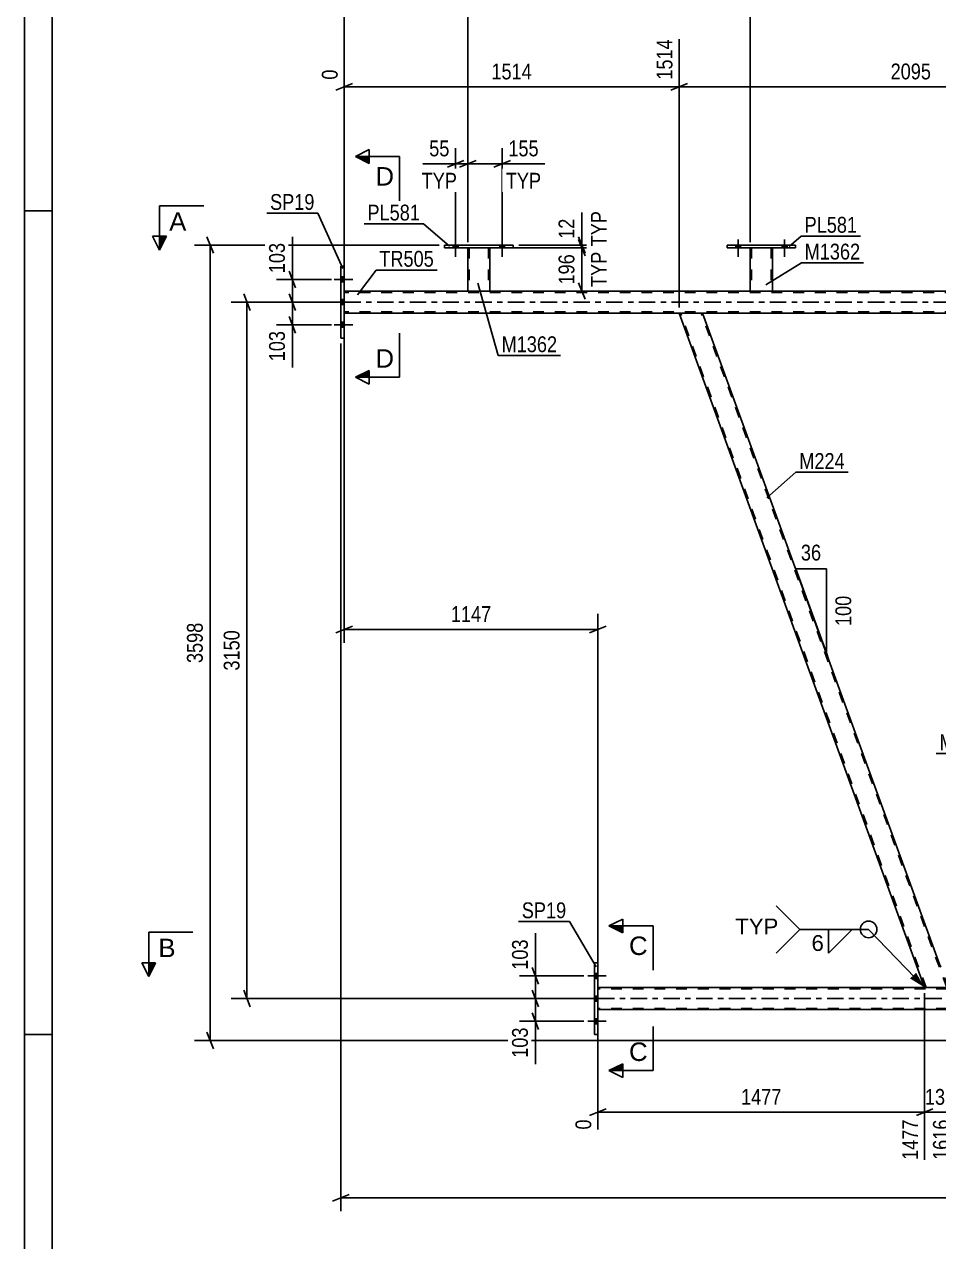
# Model space of a CAD drawing. Header units: millimetres. Extents: x 0 to 841, y 0 to 594.
# Drawn here: x 0 to 165.3, y 260.5 to 480.8 of the extents above; entities that cross this region are included whole.
import ezdxf

# ---------------------------------------------------------------- set-up
doc = ezdxf.new("R2010")
doc.units = ezdxf.units.MM
doc.linetypes.add('DXK_LINE_DOT2', pattern=[3.9198, 1.9599, -1.9599])
doc.linetypes.add('DXK_LINE_DOT3', pattern=[5.9187, 2.979, -0.9799, 0.9799, -0.9799])
doc.styles.add('Arial', font='ARIAL.TTF', dxfattribs={"height": 0.2})
doc.styles.add('Arial Narrow', font='ARIALN.TTF', dxfattribs={"height": 0.2})

# ---------------------------------------------------------------- blocks, each defined once
blk = doc.blocks.new('Unknown-122573795-1133')
at = {"color": 5, "linetype": 'Continuous'}
for p, q in [((0, 594), (0, 0)), ((5, 589), (5, 5)), ((5, 447), (0, 447)), ((5, 298), (0, 298))]:
    blk.add_line(p, q, dxfattribs=at)
blk = doc.blocks.new('Part-122573795-3273 - 3241')
at = {"color": 2, "linetype": 'Continuous'}
for p, q in [((57.21, 424.01), (57.21, 437.01)), ((57.21, 437.01), (57.85, 437.01)), ((57.85, 437.01), (57.85, 424.01)), ((57.85, 424.01), (57.21, 424.01))]:
    blk.add_line(p, q, dxfattribs=at)
blk = doc.blocks.new('Part-122573795-3472 - 3241')
at = {"color": 2, "linetype": 'Continuous'}
for p, q in [((162.8, 306.51), (118.39, 428.51)), ((122.14, 428.51), (118.39, 428.51)), ((122.65, 428.51), (122.14, 428.51)), ((165.51, 310.76), (122.65, 428.51)), ((166.54, 306.51), (162.8, 306.51)), ((167.01, 306.51), (166.54, 306.51)), ((167.05, 306.51), (167.01, 306.51))]:
    blk.add_line(p, q, dxfattribs=at)
at = {"color": 7, "linetype": 'DXK_LINE_DOT2'}
for p, q in [((163.05, 306.51), (118.65, 428.51)), ((166.8, 306.51), (122.39, 428.51)), ((167.05, 306.51), (165.51, 310.76)), ((166.54, 306.51), (166.9, 306.51))]:
    blk.add_line(p, q, dxfattribs=at)
blk = doc.blocks.new('Part-122573795-3488 - 3241')
at = {"color": 2, "linetype": 'Continuous'}
for p, q in [((57.85, 432.51), (756.39, 432.51)), ((118.39, 428.51), (57.85, 428.51)), ((202.21, 428.51), (122.65, 428.51))]:
    blk.add_line(p, q, dxfattribs=at)
at = {"color": 7, "linetype": 'DXK_LINE_DOT2'}
for p, q in [((57.85, 428.51), (57.85, 432.51)), ((756.39, 432.27), (57.85, 432.27)), ((756.39, 428.75), (57.85, 428.75)), ((122.65, 428.51), (118.39, 428.51))]:
    blk.add_line(p, q, dxfattribs=at)
at = {"color": 7, "linetype": 'DXK_LINE_DOT3'}
blk.add_line((57.85, 430.51), (756.39, 430.51), dxfattribs=at)
blk = doc.blocks.new('Part-122573795-3504 - 3241')
at = {"color": 2, "linetype": 'Continuous'}
for p, q in [((103.07, 298.01), (103.07, 311.01)), ((103.07, 311.01), (103.71, 311.01)), ((103.71, 311.01), (103.71, 298.01)), ((103.71, 298.01), (103.07, 298.01))]:
    blk.add_line(p, q, dxfattribs=at)
blk = doc.blocks.new('Part-122573795-3509 - 3241')
at = {"color": 2, "linetype": 'Continuous'}
for p, q in [((162.8, 306.51), (103.71, 306.51)), ((243.2, 302.51), (103.71, 302.51))]:
    blk.add_line(p, q, dxfattribs=at)
at = {"color": 7, "linetype": 'DXK_LINE_DOT2'}
for p, q in [((103.71, 302.51), (103.71, 306.51)), ((778.35, 306.27), (103.71, 306.27)), ((168.37, 306.51), (162.8, 306.51)), ((778.35, 302.75), (103.71, 302.75))]:
    blk.add_line(p, q, dxfattribs=at)
at = {"color": 7, "linetype": 'DXK_LINE_DOT3'}
blk.add_line((103.71, 304.51), (778.35, 304.51), dxfattribs=at)
blk = doc.blocks.new('Bolt-122573795-3533 - 3241')
at = {"linetype": 'Continuous'}
for points in [[(57.85, 434.17), (57.85, 435.05), (57.21, 435.05), (57.21, 434.17)], [(57.85, 434.17), (57.85, 435.05), (57.21, 435.05), (57.21, 434.17)], [(57.85, 434.17), (57.85, 435.05), (57.21, 435.05), (57.21, 434.17)], [(57.85, 430.07), (57.85, 430.95), (57.21, 430.95), (57.21, 430.07)], [(57.85, 430.07), (57.85, 430.95), (57.21, 430.95), (57.21, 430.07)], [(57.85, 425.97), (57.85, 426.85), (57.21, 426.85), (57.21, 425.97)], [(57.85, 425.97), (57.85, 426.85), (57.21, 426.85), (57.21, 425.97)], [(57.85, 425.97), (57.85, 426.85), (57.21, 426.85), (57.21, 425.97)]]:
    blk.add_hatch(color=1, dxfattribs=at).paths.add_polyline_path(points)
at = {"color": 1, "linetype": 'Continuous'}
for p, q in [((56.05, 434.61), (59.37, 434.61)), ((56.05, 434.61), (59.37, 434.61)), ((56.05, 434.61), (59.37, 434.61)), ((57.21, 435.05), (57.85, 435.05)), ((57.21, 435.05), (57.85, 435.05)), ((57.21, 435.05), (57.85, 435.05)), ((57.21, 434.17), (57.85, 434.17)), ((57.21, 434.17), (57.85, 434.17)), ((57.21, 434.17), (57.85, 434.17)), ((56.05, 430.51), (59.37, 430.51)), ((56.05, 430.51), (59.37, 430.51)), ((57.21, 430.95), (57.85, 430.95)), ((57.21, 430.95), (57.85, 430.95)), ((57.21, 430.07), (57.85, 430.07)), ((57.21, 430.07), (57.85, 430.07)), ((56.05, 426.41), (59.37, 426.41)), ((56.05, 426.41), (59.37, 426.41)), ((56.05, 426.41), (59.37, 426.41)), ((57.21, 426.85), (57.85, 426.85)), ((57.21, 426.85), (57.85, 426.85)), ((57.21, 426.85), (57.85, 426.85)), ((57.21, 425.97), (57.85, 425.97)), ((57.21, 425.97), (57.85, 425.97)), ((57.21, 425.97), (57.85, 425.97))]:
    blk.add_line(p, q, dxfattribs=at)
blk = doc.blocks.new('Bolt-122573795-3534 - 3241')
at = {"linetype": 'Continuous'}
for points in [[(103.71, 308.17), (103.71, 309.05), (103.07, 309.05), (103.07, 308.17)], [(103.71, 308.17), (103.71, 309.05), (103.07, 309.05), (103.07, 308.17)], [(103.71, 308.17), (103.71, 309.05), (103.07, 309.05), (103.07, 308.17)], [(103.71, 304.07), (103.71, 304.95), (103.07, 304.95), (103.07, 304.07)], [(103.71, 304.07), (103.71, 304.95), (103.07, 304.95), (103.07, 304.07)], [(103.71, 299.97), (103.71, 300.85), (103.07, 300.85), (103.07, 299.97)], [(103.71, 299.97), (103.71, 300.85), (103.07, 300.85), (103.07, 299.97)], [(103.71, 299.97), (103.71, 300.85), (103.07, 300.85), (103.07, 299.97)]]:
    blk.add_hatch(color=1, dxfattribs=at).paths.add_polyline_path(points)
at = {"color": 1, "linetype": 'Continuous'}
for p, q in [((101.91, 308.61), (105.23, 308.61)), ((101.91, 308.61), (105.23, 308.61)), ((101.91, 308.61), (105.23, 308.61)), ((103.07, 309.05), (103.71, 309.05)), ((103.07, 309.05), (103.71, 309.05)), ((103.07, 309.05), (103.71, 309.05)), ((103.07, 308.17), (103.71, 308.17)), ((103.07, 308.17), (103.71, 308.17)), ((103.07, 308.17), (103.71, 308.17)), ((101.91, 304.51), (105.23, 304.51)), ((101.91, 304.51), (105.23, 304.51)), ((103.07, 304.95), (103.71, 304.95)), ((103.07, 304.95), (103.71, 304.95)), ((103.07, 304.07), (103.71, 304.07)), ((103.07, 304.07), (103.71, 304.07)), ((101.91, 300.41), (105.23, 300.41)), ((101.91, 300.41), (105.23, 300.41)), ((101.91, 300.41), (105.23, 300.41)), ((103.07, 300.85), (103.71, 300.85)), ((103.07, 300.85), (103.71, 300.85)), ((103.07, 300.85), (103.71, 300.85)), ((103.07, 299.97), (103.71, 299.97)), ((103.07, 299.97), (103.71, 299.97)), ((103.07, 299.97), (103.71, 299.97))]:
    blk.add_line(p, q, dxfattribs=at)
blk = doc.blocks.new('Bolt-122573795-3709 - 3241')
at = {"linetype": 'Continuous'}
for points in [[(128.63, 440.35), (129.51, 440.35), (129.51, 440.83), (128.63, 440.83)], [(137.03, 440.35), (137.91, 440.35), (137.91, 440.83), (137.03, 440.83)]]:
    blk.add_hatch(color=1, dxfattribs=at).paths.add_polyline_path(points)
at = {"color": 1, "linetype": 'Continuous'}
for p, q in [((128.63, 440.83), (128.63, 440.35)), ((129.07, 441.83), (129.07, 438.71)), ((129.51, 440.83), (129.51, 440.35)), ((137.03, 440.83), (137.03, 440.35)), ((137.47, 441.83), (137.47, 438.71)), ((137.91, 440.83), (137.91, 440.35))]:
    blk.add_line(p, q, dxfattribs=at)
blk = doc.blocks.new('Part-122573795-3691 - 3241')
at = {"color": 2, "linetype": 'Continuous'}
for p, q in [((80.19, 440.35), (80.19, 432.51)), ((84.19, 440.35), (84.19, 432.51)), ((84.15, 432.51), (80.19, 432.51)), ((84.19, 432.51), (84.15, 432.51))]:
    blk.add_line(p, q, dxfattribs=at)
at = {"color": 7, "linetype": 'DXK_LINE_DOT2'}
for p, q in [((80.19, 440.35), (84.19, 440.35)), ((80.19, 440.35), (80.19, 440.35)), ((80.19, 440.35), (80.19, 440.35)), ((80.43, 440.35), (80.43, 432.51)), ((83.95, 440.35), (83.95, 432.51)), ((84.19, 440.35), (84.19, 440.35)), ((84.19, 440.35), (84.19, 440.35)), ((83.88, 432.51), (83.89, 432.51)), ((83.89, 432.51), (83.93, 432.51)), ((83.93, 432.51), (83.95, 432.51))]:
    blk.add_line(p, q, dxfattribs=at)
blk = doc.blocks.new('Part-122573795-3652 - 3241')
at = {"color": 2, "linetype": 'Continuous'}
for p, q in [((131.27, 440.35), (131.27, 432.51)), ((135.27, 440.35), (135.27, 432.51)), ((135.23, 432.51), (131.27, 432.51)), ((135.27, 432.51), (135.23, 432.51))]:
    blk.add_line(p, q, dxfattribs=at)
at = {"color": 7, "linetype": 'DXK_LINE_DOT2'}
for p, q in [((131.27, 440.35), (135.27, 440.35)), ((131.27, 440.35), (131.27, 440.35)), ((131.27, 440.35), (131.27, 440.35)), ((131.51, 440.35), (131.51, 432.51)), ((135.03, 440.35), (135.03, 432.51)), ((135.27, 440.35), (135.27, 440.35)), ((135.27, 440.35), (135.27, 440.35)), ((134.96, 432.51), (134.97, 432.51)), ((134.97, 432.51), (135.01, 432.51)), ((135.01, 432.51), (135.03, 432.51))]:
    blk.add_line(p, q, dxfattribs=at)
blk = doc.blocks.new('Bolt-122573795-3678 - 3241')
at = {"linetype": 'Continuous'}
for points in [[(77.55, 440.35), (78.43, 440.35), (78.43, 440.83), (77.55, 440.83)], [(85.95, 440.35), (86.83, 440.35), (86.83, 440.83), (85.95, 440.83)]]:
    blk.add_hatch(color=1, dxfattribs=at).paths.add_polyline_path(points)
at = {"color": 1, "linetype": 'Continuous'}
for p, q in [((77.55, 440.83), (77.55, 440.35)), ((77.99, 441.83), (77.99, 438.71)), ((78.43, 440.83), (78.43, 440.35)), ((85.95, 440.83), (85.95, 440.35)), ((86.39, 441.83), (86.39, 438.71)), ((86.83, 440.83), (86.83, 440.35))]:
    blk.add_line(p, q, dxfattribs=at)
blk = doc.blocks.new('Part-122573795-3686 - 3241')
at = {"color": 2, "linetype": 'Continuous'}
for p, q in [((75.99, 440.35), (75.99, 440.83)), ((75.99, 440.83), (75.99, 440.83)), ((75.99, 440.83), (88.39, 440.83)), ((88.39, 440.83), (88.39, 440.35)), ((75.99, 440.35), (75.99, 440.35)), ((75.99, 440.35), (88.39, 440.35))]:
    blk.add_line(p, q, dxfattribs=at)
at = {"color": 7, "linetype": 'DXK_LINE_DOT2'}
for p, q in [((75.99, 440.83), (75.99, 440.35)), ((75.99, 440.83), (75.99, 440.83)), ((88.39, 440.83), (88.39, 440.35)), ((75.99, 440.35), (75.99, 440.35))]:
    blk.add_line(p, q, dxfattribs=at)
blk = doc.blocks.new('Part-122573795-3696 - 3241')
at = {"color": 2, "linetype": 'Continuous'}
for p, q in [((127.07, 440.35), (127.07, 440.83)), ((127.07, 440.83), (127.07, 440.83)), ((127.07, 440.83), (139.47, 440.83)), ((139.47, 440.83), (139.47, 440.35)), ((127.07, 440.35), (127.07, 440.35)), ((127.07, 440.35), (139.47, 440.35))]:
    blk.add_line(p, q, dxfattribs=at)
at = {"color": 7, "linetype": 'DXK_LINE_DOT2'}
for p, q in [((127.07, 440.83), (127.07, 440.35)), ((127.07, 440.83), (127.07, 440.83)), ((139.47, 440.83), (139.47, 440.35)), ((127.07, 440.35), (127.07, 440.35))]:
    blk.add_line(p, q, dxfattribs=at)
blk = doc.blocks.new('Bolt-122573795-3707 - 3241')
at = {"linetype": 'Continuous'}
for points in [[(77.55, 440.35), (78.43, 440.35), (78.43, 440.83), (77.55, 440.83)], [(85.95, 440.35), (86.83, 440.35), (86.83, 440.83), (85.95, 440.83)]]:
    blk.add_hatch(color=1, dxfattribs=at).paths.add_polyline_path(points)
at = {"color": 1, "linetype": 'Continuous'}
for p, q in [((77.55, 440.83), (77.55, 440.35)), ((77.99, 441.83), (77.99, 438.71)), ((78.43, 440.83), (78.43, 440.35)), ((85.95, 440.83), (85.95, 440.35)), ((86.39, 441.83), (86.39, 438.71)), ((86.83, 440.83), (86.83, 440.35))]:
    blk.add_line(p, q, dxfattribs=at)
blk = doc.blocks.new('Bolt-122573795-3708 - 3241')
at = {"linetype": 'Continuous'}
for points in [[(128.63, 440.35), (129.51, 440.35), (129.51, 440.83), (128.63, 440.83)], [(137.03, 440.35), (137.91, 440.35), (137.91, 440.83), (137.03, 440.83)]]:
    blk.add_hatch(color=1, dxfattribs=at).paths.add_polyline_path(points)
at = {"color": 1, "linetype": 'Continuous'}
for p, q in [((128.63, 440.83), (128.63, 440.35)), ((129.07, 441.83), (129.07, 438.71)), ((129.51, 440.83), (129.51, 440.35)), ((137.03, 440.83), (137.03, 440.35)), ((137.47, 441.83), (137.47, 438.71)), ((137.91, 440.83), (137.91, 440.35))]:
    blk.add_line(p, q, dxfattribs=at)
blk = doc.blocks.new('StraightDimension-122573795-4557 - 3241')
at = {"color": 7, "linetype": 'Continuous'}
for p, q in [((162.8, 305.51), (162.8, 275.33)), ((168.37, 305.51), (168.37, 275.33)), ((161.3, 283.35), (164.3, 284.55)), ((169.87, 284.55), (166.87, 283.35)), ((162.8, 283.95), (168.37, 283.95))]:
    blk.add_line(p, q, dxfattribs=at)
at = {"color": 0}
blk.add_wipeout([(168.93, 284.7), (168.93, 288.9), (162.24, 288.9), (162.24, 284.7)], dxfattribs=at)
at = {"color": 0, "linetype": 'Continuous'}
blk.add_wipeout([(167.77, 283.25), (163.57, 283.25), (163.57, 274.73), (167.77, 274.73)], dxfattribs=at)
at = {"color": 3, "style": 'Arial Narrow'}
blk.add_text('139', height=2.863, dxfattribs=at).set_placement((162.84, 285.3))
at = {"color": 3, "linetype": 'Continuous', "style": 'Arial Narrow'}
blk.add_text('1616', height=2.863, rotation=90.0002, dxfattribs=at).set_placement((167.17, 275.33))
blk = doc.blocks.new('StraightDimension-122573795-11857 - 3241')
at = {"color": 7, "linetype": 'Continuous'}
for p, q in [((74.99, 440.83), (30.76, 440.83)), ((34.21, 439.33), (33.01, 442.33)), ((33.61, 296.91), (33.61, 440.83)), ((33.01, 298.41), (34.21, 295.41)), ((242.2, 296.91), (30.76, 296.91))]:
    blk.add_line(p, q, dxfattribs=at)
at = {"color": 0}
blk.add_wipeout([(32.86, 373.12), (28.66, 373.12), (28.66, 364.61), (32.86, 364.61)], dxfattribs=at)
at = {"color": 3, "style": 'Arial Narrow'}
blk.add_text('3598', height=2.863, rotation=90.0002, dxfattribs=at).set_placement((32.26, 365.21))
blk = doc.blocks.new('StraightDimension-122573795-7786 - 3241')
at = {"color": 7, "linetype": 'Continuous'}
for p, q in [((131.27, 441.35), (131.27, 495.47)), ((182.35, 441.35), (182.35, 495.47)), ((132.77, 487.46), (129.77, 486.26)), ((131.27, 486.86), (182.35, 486.86)), ((180.85, 486.26), (183.85, 487.46))]:
    blk.add_line(p, q, dxfattribs=at)
at = {"color": 0, "linetype": 'Continuous'}
blk.add_wipeout([(181.75, 496.07), (177.55, 496.07), (177.55, 487.56), (181.75, 487.56)], dxfattribs=at)
at = {"color": 0}
blk.add_wipeout([(161.07, 487.61), (161.07, 491.81), (152.55, 491.81), (152.55, 487.61)], dxfattribs=at)
at = {"color": 3, "linetype": 'Continuous', "style": 'Arial Narrow'}
blk.add_text('3113', height=2.863, rotation=90.0002, dxfattribs=at).set_placement((181.15, 488.16))
at = {"color": 3, "style": 'Arial Narrow'}
blk.add_text('1277', height=2.863, dxfattribs=at).set_placement((153.15, 488.21))
blk = doc.blocks.new('StraightDimension-122573795-4534 - 3241')
at = {"color": 7, "linetype": 'Continuous'}
for p, q in [((57.21, 423.01), (57.21, 266.07)), ((58.71, 269.07), (55.71, 267.87)), ((57.21, 268.47), (794.97, 268.47))]:
    blk.add_line(p, q, dxfattribs=at)
blk = doc.blocks.new('StraightDimension-122573795-7787 - 3241')
at = {"color": 7, "linetype": 'Continuous'}
for p, q in [((80.19, 441.35), (80.19, 493.64)), ((131.27, 441.35), (131.27, 495.47)), ((81.69, 487.46), (78.69, 486.26)), ((80.19, 486.86), (131.27, 486.86)), ((129.77, 486.26), (132.77, 487.46))]:
    blk.add_line(p, q, dxfattribs=at)
at = {"color": 0, "linetype": 'Continuous'}
blk.add_wipeout([(130.67, 496.07), (126.47, 496.07), (126.47, 487.56), (130.67, 487.56)], dxfattribs=at)
at = {"color": 0}
blk.add_wipeout([(109.99, 487.61), (109.99, 491.81), (101.47, 491.81), (101.47, 487.61)], dxfattribs=at)
at = {"color": 3, "linetype": 'Continuous', "style": 'Arial Narrow'}
blk.add_text('1836', height=2.863, rotation=90.0002, dxfattribs=at).set_placement((130.07, 488.16))
at = {"color": 3, "style": 'Arial Narrow'}
blk.add_text('1277', height=2.863, dxfattribs=at).set_placement((102.07, 488.21))
blk = doc.blocks.new('StraightDimension-122573795-4473 - 3241')
at = {"color": 7, "linetype": 'Continuous'}
for p, q in [((118.39, 429.51), (118.39, 478.06)), ((202.21, 429.51), (202.21, 478.06)), ((119.89, 470.05), (116.89, 468.85)), ((118.39, 469.45), (202.21, 469.45)), ((200.71, 468.85), (203.71, 470.05))]:
    blk.add_line(p, q, dxfattribs=at)
at = {"color": 0, "linetype": 'Continuous'}
blk.add_wipeout([(201.61, 478.66), (197.41, 478.66), (197.41, 470.15), (201.61, 470.15)], dxfattribs=at)
at = {"color": 0}
blk.add_wipeout([(164.56, 470.2), (164.56, 474.4), (156.04, 474.4), (156.04, 470.2)], dxfattribs=at)
at = {"color": 3, "linetype": 'Continuous', "style": 'Arial Narrow'}
blk.add_text('3609', height=2.863, rotation=90.0002, dxfattribs=at).set_placement((201.01, 470.75))
at = {"color": 3, "style": 'Arial Narrow'}
blk.add_text('2095', height=2.863, dxfattribs=at).set_placement((156.64, 470.8))
blk = doc.blocks.new('StraightDimension-122573795-3722 - 3241')
at = {"color": 7, "linetype": 'Continuous'}
for p, q in [((77.99, 441.83), (77.99, 458.38)), ((80.19, 441.35), (80.19, 458.38)), ((76.49, 454.93), (79.49, 456.13)), ((81.69, 456.13), (78.69, 454.93)), ((77.99, 455.53), (80.19, 455.53))]:
    blk.add_line(p, q, dxfattribs=at)
at = {"color": 0}
blk.add_wipeout([(77.47, 456.28), (77.47, 460.48), (72.61, 460.48), (72.61, 456.28)], dxfattribs=at)
at = {"color": 7, "linetype": 'Continuous'}
blk.add_line((77.99, 455.53), (72.08, 455.53), dxfattribs=at)
at = {"color": 3, "style": 'Arial Narrow'}
blk.add_text('55', height=2.863, dxfattribs=at).set_placement((73.21, 456.88))
at = {"color": 0, "linetype": 'Continuous'}
blk.add_wipeout([(78.83, 450.43), (78.83, 454.63), (71.24, 454.63), (71.24, 450.43)], dxfattribs=at)
at = {"color": 7, "linetype": 'Continuous'}
blk.add_line((77.99, 455.53), (72.08, 455.53), dxfattribs=at)
at = {"color": 3, "linetype": 'Continuous', "style": 'Arial Narrow'}
blk.add_text('TYP', height=2.863, dxfattribs=at).set_placement((71.84, 451.03))
blk = doc.blocks.new('StraightDimension-122573795-3738 - 3241')
at = {"color": 7, "linetype": 'Continuous'}
for p, q in [((80.19, 441.35), (80.19, 458.38)), ((86.39, 441.83), (86.39, 458.38)), ((78.69, 454.93), (81.69, 456.13)), ((87.89, 456.13), (84.89, 454.93)), ((80.19, 455.53), (86.39, 455.53))]:
    blk.add_line(p, q, dxfattribs=at)
at = {"color": 0}
blk.add_wipeout([(93.6, 456.28), (93.6, 460.48), (86.92, 460.48), (86.92, 456.28)], dxfattribs=at)
at = {"color": 7, "linetype": 'Continuous'}
blk.add_line((86.39, 455.53), (94.12, 455.53), dxfattribs=at)
at = {"color": 3, "style": 'Arial Narrow'}
blk.add_text('155', height=2.863, dxfattribs=at).set_placement((87.52, 456.88))
at = {"color": 0, "linetype": 'Continuous'}
blk.add_wipeout([(94.05, 450.43), (94.05, 454.63), (86.46, 454.63), (86.46, 450.43)], dxfattribs=at)
at = {"color": 7, "linetype": 'Continuous'}
blk.add_line((86.39, 455.53), (94.12, 455.53), dxfattribs=at)
at = {"color": 3, "linetype": 'Continuous', "style": 'Arial Narrow'}
blk.add_text('TYP', height=2.863, dxfattribs=at).set_placement((87.06, 451.03))
blk = doc.blocks.new('AngleDimension-122573795-3878 - 3241')
at = {"color": 7, "linetype": 'Continuous'}
for p, q in [((145.02, 382.26), (139.48, 382.26)), ((145.02, 367.04), (139.48, 382.26)), ((145.02, 367.04), (145.02, 382.26)), ((145.42, 365.94), (145.02, 367.04))]:
    blk.add_line(p, q, dxfattribs=at)
at = {"color": 0}
for points in [[(144.68, 383.16), (144.68, 387.36), (139.82, 387.36), (139.82, 383.16)], [(150.12, 377.99), (145.92, 377.99), (145.92, 371.31), (150.12, 371.31)]]:
    blk.add_wipeout(points, dxfattribs=at)
at = {"color": 3, "style": 'Arial Narrow'}
blk.add_text('36', height=2.863, dxfattribs=at).set_placement((140.42, 383.76))
blk.add_text('100', height=2.863, rotation=90.0002, dxfattribs=at).set_placement((149.52, 371.91))
blk = doc.blocks.new('StraightDimension-122573795-3937 - 3241')
at = {"color": 7, "linetype": 'Continuous'}
for p, q in [((101.14, 304.51), (89.55, 304.51)), ((91.8, 306.01), (93, 303.01)), ((92.4, 300.41), (92.4, 304.51)), ((93, 298.91), (91.8, 301.91)), ((101.14, 300.41), (89.55, 300.41))]:
    blk.add_line(p, q, dxfattribs=at)
at = {"color": 0}
blk.add_wipeout([(91.65, 299.88), (87.45, 299.88), (87.45, 293.2), (91.65, 293.2)], dxfattribs=at)
at = {"color": 7, "linetype": 'Continuous'}
blk.add_line((92.4, 300.41), (92.4, 292.67), dxfattribs=at)
blk.add_line((92.4, 300.41), (92.4, 292.67), dxfattribs=at)
at = {"color": 3, "style": 'Arial Narrow'}
blk.add_text('103', height=2.863, rotation=90.0002, dxfattribs=at).set_placement((91.05, 293.8))
blk = doc.blocks.new('StraightDimension-122573795-3947 - 3241')
at = {"color": 7, "linetype": 'Continuous'}
for p, q in [((101.14, 308.61), (89.55, 308.61)), ((91.8, 310.11), (93, 307.11)), ((92.4, 304.51), (92.4, 308.61)), ((101.14, 304.51), (89.55, 304.51)), ((93, 303.01), (91.8, 306.01))]:
    blk.add_line(p, q, dxfattribs=at)
at = {"color": 0}
blk.add_wipeout([(91.65, 315.82), (87.45, 315.82), (87.45, 309.13), (91.65, 309.13)], dxfattribs=at)
at = {"color": 7, "linetype": 'Continuous'}
blk.add_line((92.4, 308.61), (92.4, 316.34), dxfattribs=at)
blk.add_line((92.4, 308.61), (92.4, 316.34), dxfattribs=at)
at = {"color": 3, "style": 'Arial Narrow'}
blk.add_text('103', height=2.863, rotation=90.0002, dxfattribs=at).set_placement((91.05, 309.73))
blk = doc.blocks.new('StraightDimension-122573795-3958 - 3241')
at = {"color": 7, "linetype": 'Continuous'}
for p, q in [((47.86, 432.01), (49.06, 429.01)), ((55.55, 430.51), (45.61, 430.51)), ((48.46, 426.41), (48.46, 430.51)), ((49.06, 424.91), (47.86, 427.91)), ((55.55, 426.41), (45.61, 426.41))]:
    blk.add_line(p, q, dxfattribs=at)
at = {"color": 0}
blk.add_wipeout([(47.71, 425.88), (43.51, 425.88), (43.51, 419.2), (47.71, 419.2)], dxfattribs=at)
at = {"color": 7, "linetype": 'Continuous'}
blk.add_line((48.46, 426.41), (48.46, 418.67), dxfattribs=at)
blk.add_line((48.46, 426.41), (48.46, 418.67), dxfattribs=at)
at = {"color": 3, "style": 'Arial Narrow'}
blk.add_text('103', height=2.863, rotation=90.0002, dxfattribs=at).set_placement((47.11, 419.8))
blk = doc.blocks.new('StraightDimension-122573795-3968 - 3241')
at = {"color": 7, "linetype": 'Continuous'}
for p, q in [((47.86, 436.11), (49.06, 433.11)), ((55.55, 434.61), (45.61, 434.61)), ((48.46, 430.51), (48.46, 434.61)), ((49.06, 429.01), (47.86, 432.01)), ((55.55, 430.51), (45.61, 430.51))]:
    blk.add_line(p, q, dxfattribs=at)
at = {"color": 0}
blk.add_wipeout([(47.71, 441.82), (43.51, 441.82), (43.51, 435.13), (47.71, 435.13)], dxfattribs=at)
at = {"color": 7, "linetype": 'Continuous'}
blk.add_line((48.46, 434.61), (48.46, 442.34), dxfattribs=at)
blk.add_line((48.46, 434.61), (48.46, 442.34), dxfattribs=at)
at = {"color": 3, "style": 'Arial Narrow'}
blk.add_text('103', height=2.863, rotation=90.0002, dxfattribs=at).set_placement((47.11, 435.73))
blk = doc.blocks.new('StraightDimension-122573795-4151 - 3241')
at = {"color": 7, "linetype": 'Continuous'}
for p, q in [((100.21, 441.85), (101.41, 438.85)), ((85.19, 440.35), (103.21, 440.35)), ((100.81, 432.51), (100.81, 440.35)), ((101.41, 431.01), (100.21, 434.01)), ((85.19, 432.51), (103.21, 432.51))]:
    blk.add_line(p, q, dxfattribs=at)
at = {"color": 0}
blk.add_wipeout([(100.06, 439.77), (95.86, 439.77), (95.86, 433.09), (100.06, 433.09)], dxfattribs=at)
at = {"color": 0, "linetype": 'Continuous'}
blk.add_wipeout([(105.91, 440.23), (101.71, 440.23), (101.71, 432.64), (105.91, 432.64)], dxfattribs=at)
at = {"color": 3, "style": 'Arial Narrow'}
blk.add_text('196', height=2.863, rotation=90.0002, dxfattribs=at).set_placement((99.46, 433.69))
at = {"color": 3, "linetype": 'Continuous', "style": 'Arial Narrow'}
blk.add_text('TYP', height=2.863, rotation=90.0002, dxfattribs=at).set_placement((105.31, 433.24))
blk = doc.blocks.new('StraightDimension-122573795-4161 - 3241')
at = {"color": 7, "linetype": 'Continuous'}
for p, q in [((89.39, 440.83), (103.21, 440.83)), ((100.21, 442.33), (101.41, 439.33)), ((101.41, 438.85), (100.21, 441.85)), ((100.81, 440.35), (100.81, 440.83)), ((85.19, 440.35), (103.21, 440.35))]:
    blk.add_line(p, q, dxfattribs=at)
at = {"color": 0}
blk.add_wipeout([(100.06, 446.21), (95.86, 446.21), (95.86, 441.35), (100.06, 441.35)], dxfattribs=at)
at = {"color": 7, "linetype": 'Continuous'}
blk.add_line((100.81, 440.83), (100.81, 446.74), dxfattribs=at)
at = {"color": 3, "style": 'Arial Narrow'}
blk.add_text('12', height=2.863, rotation=90.0002, dxfattribs=at).set_placement((99.46, 441.95))
at = {"color": 0, "linetype": 'Continuous'}
blk.add_wipeout([(105.91, 447.58), (101.71, 447.58), (101.71, 439.99), (105.91, 439.99)], dxfattribs=at)
at = {"color": 7, "linetype": 'Continuous'}
blk.add_line((100.81, 440.83), (100.81, 446.74), dxfattribs=at)
at = {"color": 3, "linetype": 'Continuous', "style": 'Arial Narrow'}
blk.add_text('TYP', height=2.863, rotation=90.0002, dxfattribs=at).set_placement((105.31, 440.59))
blk = doc.blocks.new('StraightDimension-122573795-4170 - 3241')
at = {"color": 7, "linetype": 'Continuous'}
for p, q in [((57.85, 427.51), (57.85, 368.89)), ((103.71, 307.51), (103.71, 374.14)), ((59.35, 371.89), (56.35, 370.69)), ((57.85, 371.29), (103.71, 371.29)), ((102.21, 370.69), (105.21, 371.89))]:
    blk.add_line(p, q, dxfattribs=at)
at = {"color": 0}
blk.add_wipeout([(85.04, 372.04), (85.04, 376.24), (76.52, 376.24), (76.52, 372.04)], dxfattribs=at)
at = {"color": 3, "style": 'Arial Narrow'}
blk.add_text('1147', height=2.863, dxfattribs=at).set_placement((77.12, 372.64))
blk = doc.blocks.new('StraightDimension-122573795-4490 - 3241')
at = {"color": 7, "linetype": 'Continuous'}
for p, q in [((118.39, 429.51), (118.39, 478.06)), ((57.85, 438.01), (57.85, 472.57)), ((59.35, 470.05), (56.35, 468.85)), ((57.85, 469.45), (118.39, 469.45)), ((116.89, 468.85), (119.89, 470.05))]:
    blk.add_line(p, q, dxfattribs=at)
at = {"color": 0, "linetype": 'Continuous'}
for points in [[(117.79, 478.66), (113.59, 478.66), (113.59, 470.15), (117.79, 470.15)], [(57.25, 473.17), (53.05, 473.17), (53.05, 470.15), (57.25, 470.15)]]:
    blk.add_wipeout(points, dxfattribs=at)
at = {"color": 0}
blk.add_wipeout([(92.38, 470.2), (92.38, 474.4), (83.86, 474.4), (83.86, 470.2)], dxfattribs=at)
at = {"color": 3, "linetype": 'Continuous', "style": 'Arial Narrow'}
for s, height, p in [('1514', 2.863, (117.19, 470.75)), ('0', 2.86, (56.65, 470.75))]:
    blk.add_text(s, height=height, rotation=90.0002, dxfattribs=at).set_placement(p)
at = {"color": 3, "style": 'Arial Narrow'}
blk.add_text('1514', height=2.863, dxfattribs=at).set_placement((84.46, 470.8))
blk = doc.blocks.new('StraightDimension-122573795-4545 - 3241')
at = {"color": 7, "linetype": 'Continuous'}
for p, q in [((162.8, 305.51), (162.8, 275.33)), ((103.71, 301.51), (103.71, 280.82)), ((105.21, 284.55), (102.21, 283.35)), ((161.3, 283.35), (164.3, 284.55)), ((103.71, 283.95), (162.8, 283.95))]:
    blk.add_line(p, q, dxfattribs=at)
at = {"color": 0}
blk.add_wipeout([(137.51, 284.7), (137.51, 288.9), (129, 288.9), (129, 284.7)], dxfattribs=at)
at = {"color": 0, "linetype": 'Continuous'}
for points in [[(103.11, 283.25), (98.91, 283.25), (98.91, 280.22), (103.11, 280.22)], [(162.2, 283.25), (158, 283.25), (158, 274.73), (162.2, 274.73)]]:
    blk.add_wipeout(points, dxfattribs=at)
at = {"color": 3, "style": 'Arial Narrow'}
blk.add_text('1477', height=2.863, dxfattribs=at).set_placement((129.6, 285.3))
at = {"color": 3, "linetype": 'Continuous', "style": 'Arial Narrow'}
for s, height, p in [('0', 2.86, (102.51, 280.82)), ('1477', 2.863, (161.6, 275.33))]:
    blk.add_text(s, height=height, rotation=90.0002, dxfattribs=at).set_placement(p)
blk = doc.blocks.new('StraightDimension-122573795-4847 - 3241')
at = {"color": 7, "linetype": 'Continuous'}
for p, q in [((40.86, 429.01), (39.66, 432.01)), ((56.21, 430.51), (37.41, 430.51)), ((40.26, 304.51), (40.26, 430.51)), ((102.07, 304.51), (37.41, 304.51)), ((39.66, 306.01), (40.86, 303.01))]:
    blk.add_line(p, q, dxfattribs=at)
at = {"color": 0}
blk.add_wipeout([(39.51, 371.76), (35.31, 371.76), (35.31, 363.25), (39.51, 363.25)], dxfattribs=at)
at = {"color": 3, "style": 'Arial Narrow'}
blk.add_text('3150', height=2.863, rotation=90.0002, dxfattribs=at).set_placement((38.91, 363.85))
blk = doc.blocks.new('StraightDimension-122573795-7788 - 3241')
at = {"color": 7, "linetype": 'Continuous'}
for p, q in [((80.19, 441.35), (80.19, 493.64)), ((57.85, 433.51), (57.85, 489.98)), ((59.35, 487.46), (56.35, 486.26)), ((57.85, 486.86), (80.19, 486.86)), ((78.69, 486.26), (81.69, 487.46))]:
    blk.add_line(p, q, dxfattribs=at)
at = {"color": 0, "linetype": 'Continuous'}
for points in [[(79.59, 494.24), (75.39, 494.24), (75.39, 487.56), (79.59, 487.56)], [(57.25, 490.58), (53.05, 490.58), (53.05, 487.56), (57.25, 487.56)]]:
    blk.add_wipeout(points, dxfattribs=at)
at = {"color": 0}
blk.add_wipeout([(72.36, 487.61), (72.36, 491.81), (65.68, 491.81), (65.68, 487.61)], dxfattribs=at)
at = {"color": 3, "linetype": 'Continuous', "style": 'Arial Narrow'}
for s, height, p in [('559', 2.863, (78.99, 488.16)), ('0', 2.86, (56.65, 488.16))]:
    blk.add_text(s, height=height, rotation=90.0002, dxfattribs=at).set_placement(p)
at = {"color": 3, "style": 'Arial Narrow'}
blk.add_text('559', height=2.863, dxfattribs=at).set_placement((66.28, 488.21))
blk = doc.blocks.new('Mark-122573795-3269 - 3241')
at = {"color": 0}
blk.add_wipeout([(52.47, 447.19), (52.47, 450.19), (44.43, 450.19), (44.43, 447.19)], dxfattribs=at)
blk.add_wipeout([(52.47, 447.19), (52.47, 450.19), (44.43, 450.19), (44.43, 447.19)], dxfattribs=at)
at = {"color": 30, "linetype": 'Continuous'}
for p in [(43.83, 446.59), (57.57, 436.57)]:
    blk.add_line(p, (53.07, 446.59), dxfattribs=at)
at = {"color": 3, "style": 'Arial Narrow'}
blk.add_text('SP19', height=2.863, dxfattribs=at).set_placement((44.43, 447.19))
blk = doc.blocks.new('Mark-122573795-3468 - 3241')
at = {"color": 0}
blk.add_wipeout([(148.35, 400.33), (148.35, 403.33), (140.13, 403.33), (140.13, 400.33)], dxfattribs=at)
blk.add_wipeout([(148.35, 400.33), (148.35, 403.33), (140.13, 403.33), (140.13, 400.33)], dxfattribs=at)
at = {"color": 30, "linetype": 'Continuous'}
for p, q in [((134.28, 395.09), (139.53, 399.73)), ((139.53, 399.73), (148.95, 399.73))]:
    blk.add_line(p, q, dxfattribs=at)
at = {"color": 3, "style": 'Arial Narrow'}
blk.add_text('M224', height=2.863, dxfattribs=at).set_placement((140.13, 400.33))
blk = doc.blocks.new('Mark-122573795-3484 - 3241')
at = {"color": 0}
blk.add_wipeout([(74.06, 436.91), (74.06, 439.91), (64.19, 439.91), (64.19, 436.91)], dxfattribs=at)
blk.add_wipeout([(74.06, 436.91), (74.06, 439.91), (64.19, 439.91), (64.19, 436.91)], dxfattribs=at)
at = {"color": 30, "linetype": 'Continuous'}
for p, q in [((60.25, 431.8), (63.59, 436.31)), ((63.59, 436.31), (74.66, 436.31))]:
    blk.add_line(p, q, dxfattribs=at)
at = {"color": 3, "style": 'Arial Narrow'}
blk.add_text('TR505', height=2.863, dxfattribs=at).set_placement((64.19, 436.91))
blk = doc.blocks.new('Mark-122573795-3500 - 3241')
at = {"color": 0}
blk.add_wipeout([(97.99, 319.05), (97.99, 322.05), (89.95, 322.05), (89.95, 319.05)], dxfattribs=at)
blk.add_wipeout([(97.99, 319.05), (97.99, 322.05), (89.95, 322.05), (89.95, 319.05)], dxfattribs=at)
at = {"color": 30, "linetype": 'Continuous'}
for p in [(89.35, 318.45), (103.38, 310.25)]:
    blk.add_line(p, (98.59, 318.45), dxfattribs=at)
at = {"color": 3, "style": 'Arial Narrow'}
blk.add_text('SP19', height=2.863, dxfattribs=at).set_placement((89.95, 319.05))
blk = doc.blocks.new('Mark-122573795-3518 - 3241')
at = {"color": 0}
blk.add_wipeout([(173.72, 349.45), (173.72, 352.45), (165.49, 352.45), (165.49, 349.45)], dxfattribs=at)
blk.add_wipeout([(173.72, 349.45), (173.72, 352.45), (165.49, 352.45), (165.49, 349.45)], dxfattribs=at)
at = {"color": 30, "linetype": 'Continuous'}
for p in [(164.89, 348.85), (177.61, 344.66)]:
    blk.add_line(p, (174.32, 348.85), dxfattribs=at)
at = {"color": 3, "style": 'Arial Narrow'}
blk.add_text('M221', height=2.863, dxfattribs=at).set_placement((165.49, 349.45))
blk = doc.blocks.new('Mark-122573795-3687 - 3241')
at = {"color": 0}
blk.add_wipeout([(96.36, 421.45), (96.36, 424.45), (86.3, 424.45), (86.3, 421.45)], dxfattribs=at)
blk.add_wipeout([(96.36, 421.45), (96.36, 424.45), (86.3, 424.45), (86.3, 421.45)], dxfattribs=at)
at = {"color": 30, "linetype": 'Continuous'}
for p, q in [((82, 433.96), (85.7, 420.85)), ((85.7, 420.85), (96.96, 420.85))]:
    blk.add_line(p, q, dxfattribs=at)
at = {"color": 3, "style": 'Arial Narrow'}
blk.add_text('M1362', height=2.863, dxfattribs=at).set_placement((86.3, 421.45))
blk = doc.blocks.new('SectionMark-122573795-4871 - 3241')
at = {"color": 6, "linetype": 'Continuous'}
for p, q in [((22.48, 316.51), (22.48, 308.51)), ((22.48, 308.51), (21.23, 311.01))]:
    blk.add_line(p, q, dxfattribs=at)
at = {"color": 0, "linetype": 'Continuous'}
blk.add_wipeout([(27.34, 312.01), (27.34, 315.51), (24.23, 315.51), (24.23, 312.01)], dxfattribs=at)
at = {"linetype": 'Continuous'}
blk.add_hatch(color=6, dxfattribs=at).paths.add_polyline_path([(22.48, 311.01), (23.73, 311.01), (22.48, 308.51)])
at = {"color": 6, "linetype": 'Continuous'}
for p, q in [((22.48, 316.51), (30.48, 316.51)), ((23.73, 311.01), (21.23, 311.01)), ((22.48, 308.51), (23.73, 311.01))]:
    blk.add_line(p, q, dxfattribs=at)
at = {"color": 3, "linetype": 'Continuous', "style": 'Arial'}
blk.add_text('B', height=3.34, dxfattribs=at).set_placement((24.23, 312.01))
blk = doc.blocks.new('Mark-122573795-3648 - 3241')
at = {"color": 0}
blk.add_wipeout([(151.15, 438.21), (151.15, 441.21), (141.1, 441.21), (141.1, 438.21)], dxfattribs=at)
blk.add_wipeout([(151.15, 438.21), (151.15, 441.21), (141.1, 441.21), (141.1, 438.21)], dxfattribs=at)
at = {"color": 30, "linetype": 'Continuous'}
for p, q in [((134.05, 433.61), (140.5, 437.61)), ((140.5, 437.61), (151.75, 437.61))]:
    blk.add_line(p, q, dxfattribs=at)
at = {"color": 3, "style": 'Arial Narrow'}
blk.add_text('M1362', height=2.863, dxfattribs=at).set_placement((141.1, 438.21))
blk = doc.blocks.new('Mark-122573795-3682 - 3241')
at = {"color": 0}
blk.add_wipeout([(71.55, 445.27), (71.55, 448.27), (62.04, 448.27), (62.04, 445.27)], dxfattribs=at)
blk.add_wipeout([(71.55, 445.27), (71.55, 448.27), (62.04, 448.27), (62.04, 445.27)], dxfattribs=at)
at = {"color": 30, "linetype": 'Continuous'}
for p in [(61.44, 444.67), (76.85, 440.63)]:
    blk.add_line(p, (72.15, 444.67), dxfattribs=at)
at = {"color": 3, "style": 'Arial Narrow'}
blk.add_text('PL581', height=2.863, dxfattribs=at).set_placement((62.04, 445.27))
blk = doc.blocks.new('Mark-122573795-3692 - 3241')
at = {"color": 0}
blk.add_wipeout([(150.59, 443.06), (150.59, 446.06), (141.09, 446.06), (141.09, 443.06)], dxfattribs=at)
blk.add_wipeout([(150.59, 443.06), (150.59, 446.06), (141.09, 446.06), (141.09, 443.06)], dxfattribs=at)
at = {"color": 30, "linetype": 'Continuous'}
for p, q in [((138.29, 440.55), (140.49, 442.46)), ((140.49, 442.46), (151.19, 442.46))]:
    blk.add_line(p, q, dxfattribs=at)
at = {"color": 3, "style": 'Arial Narrow'}
blk.add_text('PL581', height=2.863, dxfattribs=at).set_placement((141.09, 443.06))
blk = doc.blocks.new('SectionMark-122573795-4861 - 3241')
at = {"linetype": 'Continuous'}
for points in [[(62.35, 456.84), (62.35, 455.59), (59.85, 456.84)], [(62.35, 418.15), (62.35, 416.9), (59.85, 416.9)]]:
    blk.add_hatch(color=6, dxfattribs=at).paths.add_polyline_path(points)
at = {"color": 6, "linetype": 'Continuous'}
for p, q in [((59.85, 456.84), (62.35, 458.09)), ((62.35, 455.59), (62.35, 458.09)), ((67.85, 456.84), (59.85, 456.84)), ((59.85, 456.84), (62.35, 455.59)), ((59.85, 416.9), (62.35, 418.15)), ((67.85, 416.9), (59.85, 416.9)), ((62.35, 415.65), (59.85, 416.9)), ((62.35, 418.15), (62.35, 415.65))]:
    blk.add_line(p, q, dxfattribs=at)
at = {"color": 0, "linetype": 'Continuous'}
for points in [[(66.85, 451.59), (66.85, 455.09), (63.48, 455.09), (63.48, 451.59)], [(66.85, 418.65), (66.85, 422.15), (63.48, 422.15), (63.48, 418.65)]]:
    blk.add_wipeout(points, dxfattribs=at)
at = {"color": 6, "linetype": 'Continuous'}
for p, q in [((67.85, 456.84), (67.85, 448.84)), ((67.85, 416.9), (67.85, 424.9))]:
    blk.add_line(p, q, dxfattribs=at)
at = {"color": 3, "linetype": 'Continuous', "style": 'Arial'}
for p in [(63.48, 451.59), (63.48, 418.65)]:
    blk.add_text('D', height=3.34, dxfattribs=at).set_placement(p)
blk = doc.blocks.new('SectionMark-122573795-4865 - 3241')
at = {"color": 6, "linetype": 'Continuous'}
for p, q in [((24.44, 447.91), (24.44, 439.91)), ((24.44, 439.91), (23.19, 442.41))]:
    blk.add_line(p, q, dxfattribs=at)
at = {"color": 0, "linetype": 'Continuous'}
blk.add_wipeout([(29.3, 443.41), (29.3, 446.91), (26.19, 446.91), (26.19, 443.41)], dxfattribs=at)
at = {"linetype": 'Continuous'}
blk.add_hatch(color=6, dxfattribs=at).paths.add_polyline_path([(24.44, 442.41), (25.69, 442.41), (24.44, 439.91)])
at = {"color": 6, "linetype": 'Continuous'}
for p, q in [((24.44, 447.91), (32.44, 447.91)), ((25.69, 442.41), (23.19, 442.41)), ((24.44, 439.91), (25.69, 442.41))]:
    blk.add_line(p, q, dxfattribs=at)
at = {"color": 3, "linetype": 'Continuous', "style": 'Arial'}
blk.add_text('A', height=3.34, dxfattribs=at).set_placement((26.19, 443.41))
blk = doc.blocks.new('SectionMark-122573795-4869 - 3241')
at = {"linetype": 'Continuous'}
for points in [[(108.21, 317.65), (108.21, 316.4), (105.71, 317.65)], [(108.21, 292.73), (108.21, 291.48), (105.71, 291.48)]]:
    blk.add_hatch(color=6, dxfattribs=at).paths.add_polyline_path(points)
at = {"color": 6, "linetype": 'Continuous'}
for p, q in [((105.71, 317.65), (108.21, 318.9)), ((113.71, 317.65), (105.71, 317.65)), ((105.71, 317.65), (108.21, 316.4)), ((108.21, 316.4), (108.21, 318.9)), ((105.71, 291.48), (108.21, 292.73)), ((113.71, 291.48), (105.71, 291.48)), ((108.21, 290.23), (105.71, 291.48)), ((108.21, 292.73), (108.21, 290.23))]:
    blk.add_line(p, q, dxfattribs=at)
at = {"color": 0, "linetype": 'Continuous'}
for points in [[(112.71, 312.4), (112.71, 315.9), (109.34, 315.9), (109.34, 312.4)], [(112.71, 293.23), (112.71, 296.73), (109.34, 296.73), (109.34, 293.23)]]:
    blk.add_wipeout(points, dxfattribs=at)
at = {"color": 6, "linetype": 'Continuous'}
for p, q in [((113.71, 317.65), (113.71, 309.65)), ((113.71, 291.48), (113.71, 299.48))]:
    blk.add_line(p, q, dxfattribs=at)
at = {"color": 3, "linetype": 'Continuous', "style": 'Arial'}
for p in [(109.34, 312.4), (109.34, 293.23)]:
    blk.add_text('C', height=3.34, dxfattribs=at).set_placement(p)
blk = doc.blocks.new('WeldMark-122573795-4879 - 3241')
at = {"linetype": 'Continuous'}
blk.add_hatch(color=30, dxfattribs=at).paths.add_polyline_path([(161.25, 309.19), (162.8, 306.51), (160.17, 308.15)])
at = {"color": 3, "linetype": 'Continuous'}
for q in [(135.95, 321.31), (135.95, 312.74)]:
    blk.add_line((140.24, 317.03), q, dxfattribs=at)
at = {"color": 30, "linetype": 'Continuous'}
blk.add_line((162.8, 306.51), (152.66, 317.03), dxfattribs=at)
at = {"color": 3, "linetype": 'Continuous'}
for start, end in [(90, 270), (270, 90)]:
    blk.add_arc((152.66, 317.03), 1.5, start, end, dxfattribs=at)
at = {"color": 0}
blk.add_wipeout([(144.76, 312.93), (144.76, 316.33), (142.14, 316.33), (142.14, 312.93)], dxfattribs=at)
at = {"color": 30, "linetype": 'Continuous'}
blk.add_line((140.24, 317.03), (152.66, 317.03), dxfattribs=at)
at = {"color": 3, "linetype": 'Continuous'}
for p, q in [((145.42, 317.03), (149.71, 317.03)), ((149.71, 317.03), (145.42, 312.74)), ((145.42, 312.74), (145.42, 317.03))]:
    blk.add_line(p, q, dxfattribs=at)
at = {"color": 3, "style": 'Arial'}
blk.add_text('6', height=2.87, dxfattribs=at).set_placement((142.34, 313.13))
at = {"color": 0, "linetype": 'Continuous'}
blk.add_wipeout([(136.34, 316.13), (136.34, 319.13), (128.56, 319.13), (128.56, 316.13)], dxfattribs=at)
blk.add_wipeout([(136.34, 316.13), (136.34, 319.13), (128.56, 319.13), (128.56, 316.13)], dxfattribs=at)
at = {"color": 3, "linetype": 'Continuous', "style": 'Arial'}
blk.add_text('TYP', height=2.865, dxfattribs=at).set_placement((128.56, 316.13))

msp = doc.modelspace()

# ---------------------------------------------------------------- block references
for name in ['Unknown-122573795-1133', 'Part-122573795-3686 - 3241', 'Bolt-122573795-3678 - 3241', 'Bolt-122573795-3707 - 3241', 'Part-122573795-3696 - 3241', 'Bolt-122573795-3709 - 3241', 'Bolt-122573795-3708 - 3241', 'Part-122573795-3691 - 3241', 'Part-122573795-3652 - 3241', 'Part-122573795-3273 - 3241', 'Bolt-122573795-3533 - 3241', 'Part-122573795-3488 - 3241', 'Part-122573795-3472 - 3241', 'Part-122573795-3504 - 3241', 'Bolt-122573795-3534 - 3241', 'Part-122573795-3509 - 3241']:
    msp.add_blockref(name, (0, 0))

# ---------------------------------------------------------------- next in the draw order: block references
msp.add_blockref('StraightDimension-122573795-4557 - 3241', (0, 0))

# ---------------------------------------------------------------- next in the draw order: block references
msp.add_blockref('StraightDimension-122573795-11857 - 3241', (0, 0))

# ---------------------------------------------------------------- next in the draw order: block references
for name in ['StraightDimension-122573795-7786 - 3241', 'StraightDimension-122573795-4534 - 3241']:
    msp.add_blockref(name, (0, 0))

# ---------------------------------------------------------------- next in the draw order: block references
for name in ['StraightDimension-122573795-7787 - 3241', 'StraightDimension-122573795-3958 - 3241', 'Mark-122573795-3468 - 3241', 'AngleDimension-122573795-3878 - 3241', 'Mark-122573795-3518 - 3241', 'StraightDimension-122573795-3937 - 3241']:
    msp.add_blockref(name, (0, 0))

# ---------------------------------------------------------------- next in the draw order: block references
for name in ['StraightDimension-122573795-4473 - 3241', 'StraightDimension-122573795-3722 - 3241', 'StraightDimension-122573795-3968 - 3241', 'StraightDimension-122573795-3947 - 3241']:
    msp.add_blockref(name, (0, 0))

# ---------------------------------------------------------------- next in the draw order: block references
for name in ['StraightDimension-122573795-3738 - 3241', 'Mark-122573795-3648 - 3241', 'StraightDimension-122573795-4170 - 3241', 'StraightDimension-122573795-4545 - 3241']:
    msp.add_blockref(name, (0, 0))

# ---------------------------------------------------------------- next in the draw order: block references
for name in ['Mark-122573795-3692 - 3241', 'StraightDimension-122573795-4151 - 3241']:
    msp.add_blockref(name, (0, 0))

# ---------------------------------------------------------------- next in the draw order: block references
msp.add_blockref('StraightDimension-122573795-4161 - 3241', (0, 0))

# ---------------------------------------------------------------- next in the draw order: block references
msp.add_blockref('StraightDimension-122573795-4490 - 3241', (0, 0))

# ---------------------------------------------------------------- next in the draw order: block references
for name in ['StraightDimension-122573795-7788 - 3241', 'StraightDimension-122573795-4847 - 3241']:
    msp.add_blockref(name, (0, 0))

# ---------------------------------------------------------------- next in the draw order: block references
for name in ['Mark-122573795-3269 - 3241', 'Mark-122573795-3484 - 3241', 'Mark-122573795-3687 - 3241', 'Mark-122573795-3500 - 3241']:
    msp.add_blockref(name, (0, 0))

# ---------------------------------------------------------------- next in the draw order: block references
for name in ['Mark-122573795-3682 - 3241', 'SectionMark-122573795-4871 - 3241']:
    msp.add_blockref(name, (0, 0))

# ---------------------------------------------------------------- next in the draw order: block references
for name in ['SectionMark-122573795-4861 - 3241', 'WeldMark-122573795-4879 - 3241', 'SectionMark-122573795-4869 - 3241']:
    msp.add_blockref(name, (0, 0))

# ---------------------------------------------------------------- next in the draw order: block references
msp.add_blockref('SectionMark-122573795-4865 - 3241', (0, 0))

doc.saveas('drawing.dxf')
